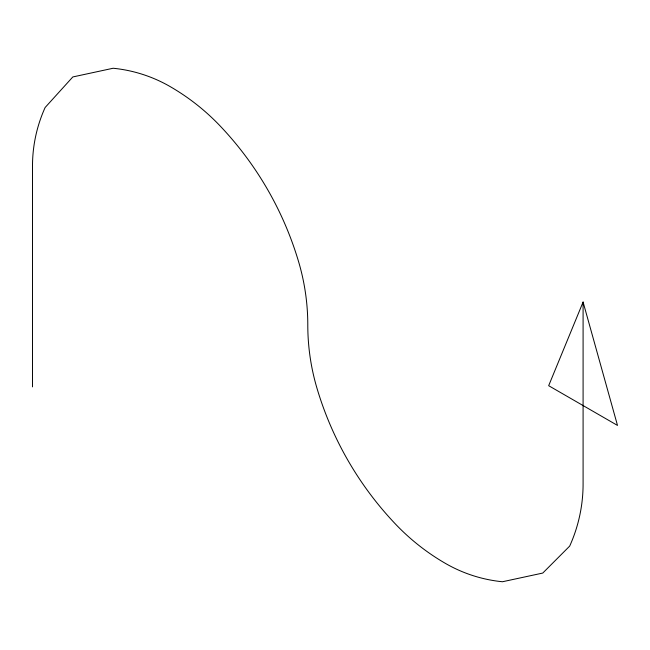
<?xml version="1.0" encoding="UTF-8"?>
<svg xmlns="http://www.w3.org/2000/svg" width="650" height="650" viewBox="0 0 650 650"><rect width="100%" height="100%" fill="white"/><g stroke="black" fill="none" stroke-linecap="round" stroke-linejoin="round"><path stroke-width="0.97" d="M583.091 302.047L548.673 385.694L617.5 425.425L583.091 302.047L583.091 483.941A150.816 150.816 0 0 1 569.676 546.106L542.774 573.056L502.458 581.75A142.033 142.033 0 0 1 445.445 563.412A222.446 222.446 0 0 1 395.176 523.746A336.058 336.058 0 0 1 317.013 388.367A222.446 222.446 0 0 1 307.791 325A222.446 222.446 0 0 0 298.577 261.633A336.058 336.058 0 0 0 220.415 126.254A222.446 222.446 0 0 0 170.146 86.588A142.033 142.033 0 0 0 113.133 68.25L72.816 76.944L45.126 107.51A142.033 142.033 0 0 0 32.5 166.059L32.5 386.888"/></g></svg>
